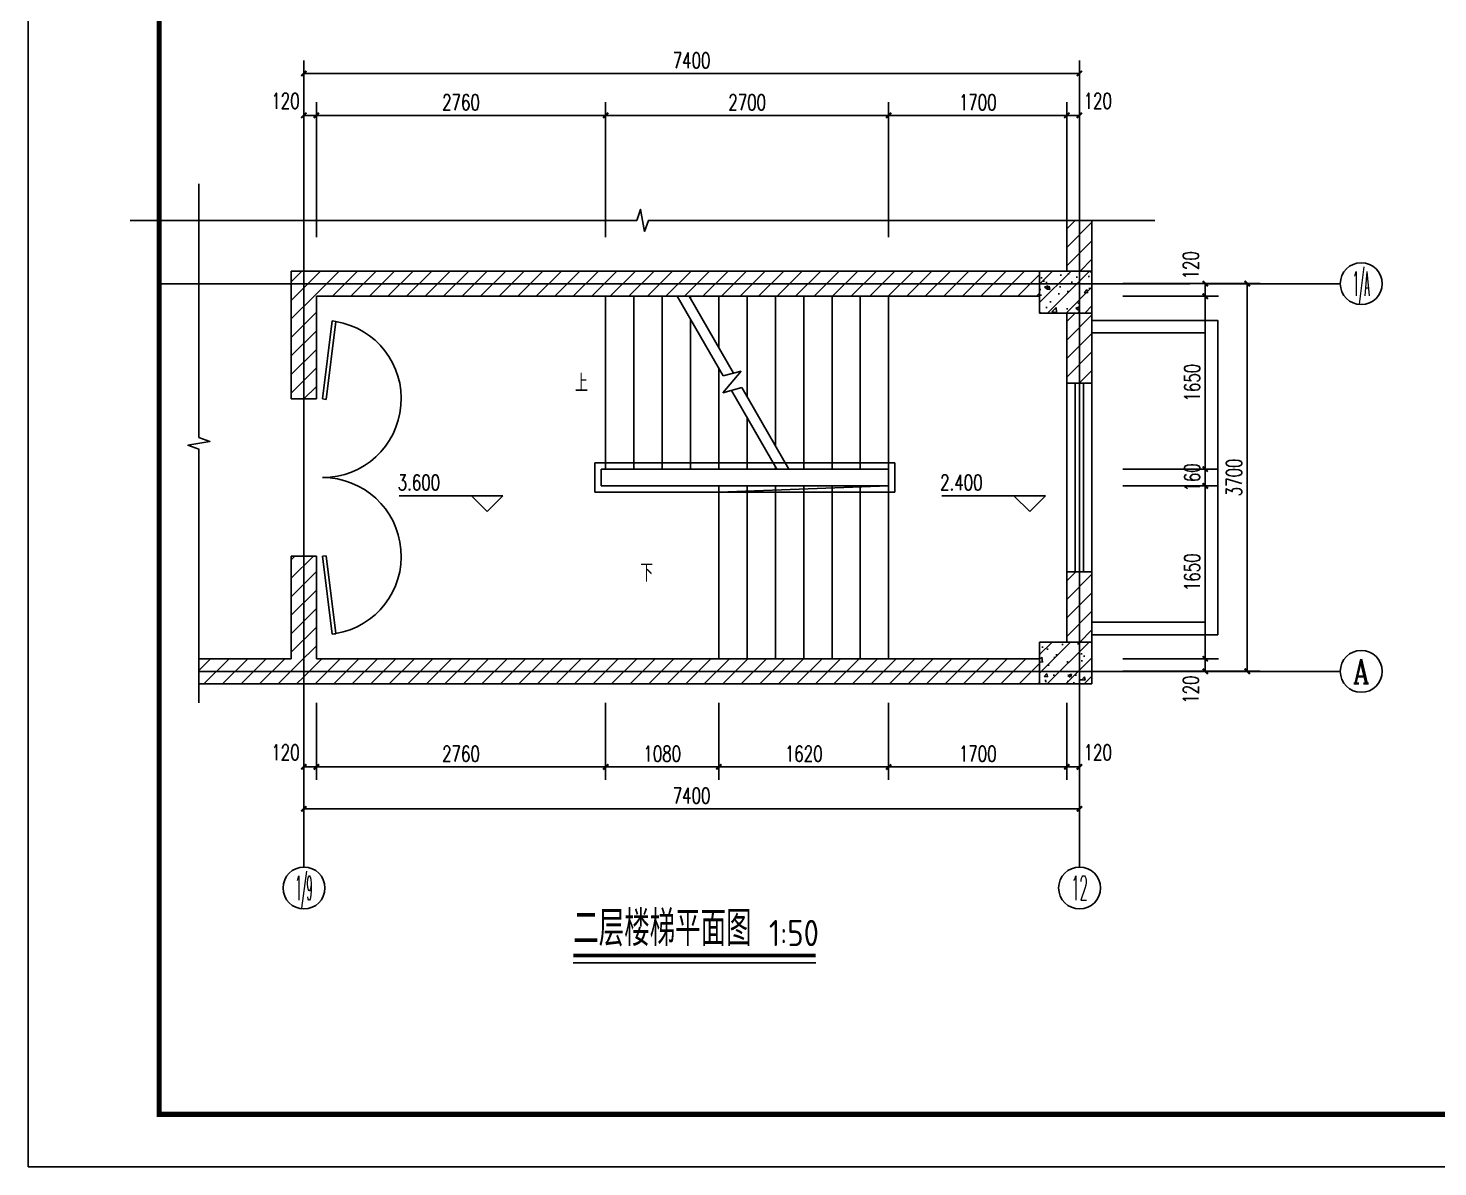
# Model space of a CAD drawing. Extents: x -522490 to 417652, y 450811 to 1108047.
# Drawn here: x 343352 to 356802, y 474331 to 485198 of the extents above; entities that cross this region are included whole.
import ezdxf
from ezdxf.enums import TextEntityAlignment as Align

# ---------------------------------------------------------------- set-up
doc = ezdxf.new("R2010")
doc.units = 0
doc.header["$LTSCALE"] = 1000
doc.header["$MEASUREMENT"] = 0
for name, color, linetype in [('AXIS', 3, 'Continuous'), ('AXIS_TEXT', 7, 'Continuous'), ('COLUMN', 9, 'Continuous'), ('DIM_ELEV', 3, 'Continuous'), ('DIM_SYMB', 3, 'Continuous'), ('DOTE', 1, 'Continuous'), ('PUB_DIM', 3, 'Continuous'), ('PUB_HATCH', 8, 'Continuous'), ('PUB_TEXT', 7, 'Continuous'), ('PUB_TITLE', 4, 'Continuous'), ('STAIR', 2, 'Continuous'), ('WALL', 9, 'Continuous'), ('WINDOW', 4, 'Continuous')]:
    doc.layers.add(name, color=color, linetype=linetype)
doc.styles.add('_TCH_AXIS', font='COMPLEX', dxfattribs={"bigfont": 'GBCBIG'})
doc.styles.add('_TCH_DIM', font='SIMPLEX', dxfattribs={"bigfont": 'GBCBIG'})
doc.styles.add('_TCH_DIM_T3', font='SIMPLEX', dxfattribs={"width": 0.705882, "bigfont": 'GBCBIG'})
doc.styles.get("Standard").update_dxf_attribs({"font": 'gbenor.shx', "bigfont": 'gbcbig.shx'})
doc.dimstyles.new('_TCH_ARCH&&50', dxfattribs={"dimtxt": 148.75, "dimasz": 50, "dimexe": 125, "dimexo": 150, "dimgap": 50, "dimtad": 1, "dimdec": 0, "dimzin": 0, "dimdsep": 46, "dimtxsty": '_TCH_DIM_T3', "dimblk": 'ARCHTICK', "dimcen": 0.09, "dimclrt": 7, "dimazin": 2, "dimtfac": 1, "dimtdec": 0, "dimtix": 1, "dimtmove": 2, "dimatfit": 3, "dimfxl": 0, "dimtolj": 1, "dimtzin": 0, "dimarcsym": 0})
pattern_1 = [(45, (0, 89.76), (-88.388383, 88.388383), [])]
pattern_2 = [(45, (0, 0), (-88.388348, 88.388348), []), (50, (0, 0), (358.63009, -31.37607), [37.5, -412.5]), (355, (0, 0), (-69.37567, 376.09607), [30, -330]), (100.4514, (29.9, -2.6), (289.2547, 344.71977), [31.8701, -350.57106]), (46.1842, (0, 100), (533.62052, -82.7595), [56.25, -618.75]), (96.6356, (44.47, 93.1), (467.33135, 487.05894), [47.80514, -525.8565]), (351.1842, (0, 100), (467.33097, 487.0593), [45, -495]), (21, (50, 75), (298.45353, -201.30945), [37.5, -412.5]), (326, (50, 75), (121.65767, 362.57502), [30, -330]), (71.4514, (74.87, 58.22), (420.11131, 161.26525), [31.8701, -350.57106]), (37.5, (0, 0), (6.079928, 166.446927), [0, -326, 0, -335, 0, -331.25]), (7.5, (0, 0), (131.53477, 197.205856), [0, -191, 0, -318.5, 0, -126.25]), (327.5, (-111.5, 0), (266.911218, -11.277436), [0, -125, 0, -390, 0, -517.5]), (317.5, (-161.5, 0), (291.593085, 50.05249), [0, -162.5, 0, -259, 0, -367.5])]

# ---------------------------------------------------------------- blocks, each defined once
blk = doc.blocks.new('_ArchTick')
at = {"color": 0, "linetype": 'ByBlock', "const_width": 0.4}
blk.add_lwpolyline([(-0.5, -0.5), (0.5, 0.5)], dxfattribs=at)
blk = doc.blocks.new('*D249')
at = {"layer": 'Defpoints', "color": 0}
for p in [(346102, 484366), (345982, 483055), (346102, 483055)]:
    blk.add_point(p, dxfattribs=at)
at = {"layer": 'PUB_DIM', "color": 0, "lineweight": -2}
for p, q in [((345982, 483205), (345982, 484491)), ((346102, 483205), (346102, 484491)), ((345982, 484366), (346102, 484366))]:
    blk.add_line(p, q, dxfattribs=at)
at = {"layer": 'PUB_DIM', "color": 0, "lineweight": -2, "xscale": 50, "yscale": 50, "zscale": 50, "rotation": 180}
blk.add_blockref('_ArchTick', (345982, 484366), dxfattribs=at)
at = {"layer": 'PUB_DIM', "color": 0, "lineweight": -2, "xscale": 50, "yscale": 50, "zscale": 50}
blk.add_blockref('_ArchTick', (346102, 484366), dxfattribs=at)
at = {"layer": 'PUB_DIM', "color": 7, "insert": (345807, 484504), "char_height": 148.8, "attachment_point": 5, "style": '_TCH_DIM_T3'}
blk.add_mtext('\\A1;120', dxfattribs=at)
blk = doc.blocks.new('*D250')
at = {"layer": 'Defpoints', "color": 0}
for p in [(348862, 484366), (346102, 483055), (348862, 483055)]:
    blk.add_point(p, dxfattribs=at)
at = {"layer": 'PUB_DIM', "color": 0, "lineweight": -2}
for p, q in [((346102, 483205), (346102, 484491)), ((348862, 483205), (348862, 484491)), ((346102, 484366), (348862, 484366))]:
    blk.add_line(p, q, dxfattribs=at)
at = {"layer": 'PUB_DIM', "color": 0, "lineweight": -2, "xscale": 50, "yscale": 50, "zscale": 50, "rotation": 180}
blk.add_blockref('_ArchTick', (346102, 484366), dxfattribs=at)
at = {"layer": 'PUB_DIM', "color": 0, "lineweight": -2, "xscale": 50, "yscale": 50, "zscale": 50}
blk.add_blockref('_ArchTick', (348862, 484366), dxfattribs=at)
at = {"layer": 'PUB_DIM', "color": 7, "insert": (347482, 484490), "char_height": 148.8, "attachment_point": 5, "style": '_TCH_DIM_T3'}
blk.add_mtext('\\A1;2760', dxfattribs=at)
blk = doc.blocks.new('*D251')
at = {"layer": 'Defpoints', "color": 0}
for p in [(351562, 484366), (348862, 483055), (351562, 483055)]:
    blk.add_point(p, dxfattribs=at)
at = {"layer": 'PUB_DIM', "color": 0, "lineweight": -2}
for p, q in [((348862, 483205), (348862, 484491)), ((351562, 483205), (351562, 484491)), ((348862, 484366), (351562, 484366))]:
    blk.add_line(p, q, dxfattribs=at)
at = {"layer": 'PUB_DIM', "color": 0, "lineweight": -2, "xscale": 50, "yscale": 50, "zscale": 50, "rotation": 180}
blk.add_blockref('_ArchTick', (348862, 484366), dxfattribs=at)
at = {"layer": 'PUB_DIM', "color": 0, "lineweight": -2, "xscale": 50, "yscale": 50, "zscale": 50}
blk.add_blockref('_ArchTick', (351562, 484366), dxfattribs=at)
at = {"layer": 'PUB_DIM', "color": 7, "insert": (350212, 484490), "char_height": 148.8, "attachment_point": 5, "style": '_TCH_DIM_T3'}
blk.add_mtext('\\A1;2700', dxfattribs=at)
blk = doc.blocks.new('*D252')
at = {"layer": 'Defpoints', "color": 0}
for p in [(353262, 484366), (351562, 483055), (353262, 483055)]:
    blk.add_point(p, dxfattribs=at)
at = {"layer": 'PUB_DIM', "color": 0, "lineweight": -2}
for p, q in [((351562, 483205), (351562, 484491)), ((353262, 483205), (353262, 484491)), ((351562, 484366), (353262, 484366))]:
    blk.add_line(p, q, dxfattribs=at)
at = {"layer": 'PUB_DIM', "color": 0, "lineweight": -2, "xscale": 50, "yscale": 50, "zscale": 50, "rotation": 180}
blk.add_blockref('_ArchTick', (351562, 484366), dxfattribs=at)
at = {"layer": 'PUB_DIM', "color": 0, "lineweight": -2, "xscale": 50, "yscale": 50, "zscale": 50}
blk.add_blockref('_ArchTick', (353262, 484366), dxfattribs=at)
at = {"layer": 'PUB_DIM', "color": 7, "insert": (352412, 484490), "char_height": 148.8, "attachment_point": 5, "style": '_TCH_DIM_T3'}
blk.add_mtext('\\A1;1700', dxfattribs=at)
blk = doc.blocks.new('*D253')
at = {"layer": 'Defpoints', "color": 0}
for p in [(353382, 484366), (353262, 483055), (353382, 483055)]:
    blk.add_point(p, dxfattribs=at)
at = {"layer": 'PUB_DIM', "color": 0, "lineweight": -2}
for p, q in [((353262, 483205), (353262, 484491)), ((353382, 483205), (353382, 484491)), ((353262, 484366), (353382, 484366))]:
    blk.add_line(p, q, dxfattribs=at)
at = {"layer": 'PUB_DIM', "color": 0, "lineweight": -2, "xscale": 50, "yscale": 50, "zscale": 50, "rotation": 180}
blk.add_blockref('_ArchTick', (353262, 484366), dxfattribs=at)
at = {"layer": 'PUB_DIM', "color": 0, "lineweight": -2, "xscale": 50, "yscale": 50, "zscale": 50}
blk.add_blockref('_ArchTick', (353382, 484366), dxfattribs=at)
at = {"layer": 'PUB_DIM', "color": 7, "insert": (353557, 484504), "char_height": 148.8, "attachment_point": 5, "style": '_TCH_DIM_T3'}
blk.add_mtext('\\A1;120', dxfattribs=at)
blk = doc.blocks.new('*D254')
at = {"layer": 'Defpoints', "color": 0}
for p in [(353382, 484766), (345982, 483455), (353382, 483455)]:
    blk.add_point(p, dxfattribs=at)
at = {"layer": 'PUB_DIM', "color": 0, "lineweight": -2}
for p, q in [((345982, 483605), (345982, 484891)), ((353382, 483605), (353382, 484891)), ((345982, 484766), (353382, 484766))]:
    blk.add_line(p, q, dxfattribs=at)
at = {"layer": 'PUB_DIM', "color": 0, "lineweight": -2, "xscale": 50, "yscale": 50, "zscale": 50, "rotation": 180}
blk.add_blockref('_ArchTick', (345982, 484766), dxfattribs=at)
at = {"layer": 'PUB_DIM', "color": 0, "lineweight": -2, "xscale": 50, "yscale": 50, "zscale": 50}
blk.add_blockref('_ArchTick', (353382, 484766), dxfattribs=at)
at = {"layer": 'PUB_DIM', "color": 7, "insert": (349682, 484890), "char_height": 148.8, "attachment_point": 5, "style": '_TCH_DIM_T3'}
blk.add_mtext('\\A1;7400', dxfattribs=at)
blk = doc.blocks.new('*D255')
at = {"layer": 'Defpoints', "color": 0}
for p in [(345982, 478910), (346102, 478910), (346102, 478148)]:
    blk.add_point(p, dxfattribs=at)
at = {"layer": 'PUB_DIM', "color": 0, "lineweight": -2}
for p, q in [((345982, 478760), (345982, 478023)), ((346102, 478760), (346102, 478023)), ((345982, 478148), (346102, 478148))]:
    blk.add_line(p, q, dxfattribs=at)
at = {"layer": 'PUB_DIM', "color": 0, "lineweight": -2, "xscale": 50, "yscale": 50, "zscale": 50, "rotation": 180}
blk.add_blockref('_ArchTick', (345982, 478148), dxfattribs=at)
at = {"layer": 'PUB_DIM', "color": 0, "lineweight": -2, "xscale": 50, "yscale": 50, "zscale": 50}
blk.add_blockref('_ArchTick', (346102, 478148), dxfattribs=at)
at = {"layer": 'PUB_DIM', "color": 7, "insert": (345807, 478286), "char_height": 148.8, "attachment_point": 5, "style": '_TCH_DIM_T3'}
blk.add_mtext('\\A1;120', dxfattribs=at)
blk = doc.blocks.new('*D256')
at = {"layer": 'Defpoints', "color": 0}
for p in [(346102, 478910), (348862, 478910), (348862, 478148)]:
    blk.add_point(p, dxfattribs=at)
at = {"layer": 'PUB_DIM', "color": 0, "lineweight": -2}
for p, q in [((346102, 478760), (346102, 478023)), ((348862, 478760), (348862, 478023)), ((346102, 478148), (348862, 478148))]:
    blk.add_line(p, q, dxfattribs=at)
at = {"layer": 'PUB_DIM', "color": 0, "lineweight": -2, "xscale": 50, "yscale": 50, "zscale": 50, "rotation": 180}
blk.add_blockref('_ArchTick', (346102, 478148), dxfattribs=at)
at = {"layer": 'PUB_DIM', "color": 0, "lineweight": -2, "xscale": 50, "yscale": 50, "zscale": 50}
blk.add_blockref('_ArchTick', (348862, 478148), dxfattribs=at)
at = {"layer": 'PUB_DIM', "color": 7, "insert": (347482, 478273), "char_height": 148.8, "attachment_point": 5, "style": '_TCH_DIM_T3'}
blk.add_mtext('\\A1;2760', dxfattribs=at)
blk = doc.blocks.new('*D257')
at = {"layer": 'Defpoints', "color": 0}
for p in [(348862, 478910), (349942, 478910), (349942, 478148)]:
    blk.add_point(p, dxfattribs=at)
at = {"layer": 'PUB_DIM', "color": 0, "lineweight": -2}
for p, q in [((348862, 478760), (348862, 478023)), ((349942, 478760), (349942, 478023)), ((348862, 478148), (349942, 478148))]:
    blk.add_line(p, q, dxfattribs=at)
at = {"layer": 'PUB_DIM', "color": 0, "lineweight": -2, "xscale": 50, "yscale": 50, "zscale": 50, "rotation": 180}
blk.add_blockref('_ArchTick', (348862, 478148), dxfattribs=at)
at = {"layer": 'PUB_DIM', "color": 0, "lineweight": -2, "xscale": 50, "yscale": 50, "zscale": 50}
blk.add_blockref('_ArchTick', (349942, 478148), dxfattribs=at)
at = {"layer": 'PUB_DIM', "color": 7, "insert": (349402, 478273), "char_height": 148.8, "attachment_point": 5, "style": '_TCH_DIM_T3'}
blk.add_mtext('\\A1;1080', dxfattribs=at)
blk = doc.blocks.new('*D258')
at = {"layer": 'Defpoints', "color": 0}
for p in [(349942, 478910), (351562, 478910), (351562, 478148)]:
    blk.add_point(p, dxfattribs=at)
at = {"layer": 'PUB_DIM', "color": 0, "lineweight": -2}
for p, q in [((349942, 478760), (349942, 478023)), ((351562, 478760), (351562, 478023)), ((349942, 478148), (351562, 478148))]:
    blk.add_line(p, q, dxfattribs=at)
at = {"layer": 'PUB_DIM', "color": 0, "lineweight": -2, "xscale": 50, "yscale": 50, "zscale": 50, "rotation": 180}
blk.add_blockref('_ArchTick', (349942, 478148), dxfattribs=at)
at = {"layer": 'PUB_DIM', "color": 0, "lineweight": -2, "xscale": 50, "yscale": 50, "zscale": 50}
blk.add_blockref('_ArchTick', (351562, 478148), dxfattribs=at)
at = {"layer": 'PUB_DIM', "color": 7, "insert": (350752, 478273), "char_height": 148.8, "attachment_point": 5, "style": '_TCH_DIM_T3'}
blk.add_mtext('\\A1;1620', dxfattribs=at)
blk = doc.blocks.new('*D259')
at = {"layer": 'Defpoints', "color": 0}
for p in [(351562, 478910), (353262, 478910), (353262, 478148)]:
    blk.add_point(p, dxfattribs=at)
at = {"layer": 'PUB_DIM', "color": 0, "lineweight": -2}
for p, q in [((351562, 478760), (351562, 478023)), ((353262, 478760), (353262, 478023)), ((351562, 478148), (353262, 478148))]:
    blk.add_line(p, q, dxfattribs=at)
at = {"layer": 'PUB_DIM', "color": 0, "lineweight": -2, "xscale": 50, "yscale": 50, "zscale": 50, "rotation": 180}
blk.add_blockref('_ArchTick', (351562, 478148), dxfattribs=at)
at = {"layer": 'PUB_DIM', "color": 0, "lineweight": -2, "xscale": 50, "yscale": 50, "zscale": 50}
blk.add_blockref('_ArchTick', (353262, 478148), dxfattribs=at)
at = {"layer": 'PUB_DIM', "color": 7, "insert": (352412, 478273), "char_height": 148.8, "attachment_point": 5, "style": '_TCH_DIM_T3'}
blk.add_mtext('\\A1;1700', dxfattribs=at)
blk = doc.blocks.new('*D260')
at = {"layer": 'Defpoints', "color": 0}
for p in [(353262, 478910), (353382, 478910), (353382, 478148)]:
    blk.add_point(p, dxfattribs=at)
at = {"layer": 'PUB_DIM', "color": 0, "lineweight": -2}
for p, q in [((353262, 478760), (353262, 478023)), ((353382, 478760), (353382, 478023)), ((353262, 478148), (353382, 478148))]:
    blk.add_line(p, q, dxfattribs=at)
at = {"layer": 'PUB_DIM', "color": 0, "lineweight": -2, "xscale": 50, "yscale": 50, "zscale": 50, "rotation": 180}
blk.add_blockref('_ArchTick', (353262, 478148), dxfattribs=at)
at = {"layer": 'PUB_DIM', "color": 0, "lineweight": -2, "xscale": 50, "yscale": 50, "zscale": 50}
blk.add_blockref('_ArchTick', (353382, 478148), dxfattribs=at)
at = {"layer": 'PUB_DIM', "color": 7, "insert": (353557, 478286), "char_height": 148.8, "attachment_point": 5, "style": '_TCH_DIM_T3'}
blk.add_mtext('\\A1;120', dxfattribs=at)
blk = doc.blocks.new('*D261')
at = {"layer": 'Defpoints', "color": 0}
for p in [(345982, 479060), (353382, 479060), (353382, 477748)]:
    blk.add_point(p, dxfattribs=at)
at = {"layer": 'PUB_DIM', "color": 0, "lineweight": -2}
for p, q in [((345982, 478910), (345982, 477623)), ((353382, 478910), (353382, 477623)), ((345982, 477748), (353382, 477748))]:
    blk.add_line(p, q, dxfattribs=at)
at = {"layer": 'PUB_DIM', "color": 0, "lineweight": -2, "xscale": 50, "yscale": 50, "zscale": 50, "rotation": 180}
blk.add_blockref('_ArchTick', (345982, 477748), dxfattribs=at)
at = {"layer": 'PUB_DIM', "color": 0, "lineweight": -2, "xscale": 50, "yscale": 50, "zscale": 50}
blk.add_blockref('_ArchTick', (353382, 477748), dxfattribs=at)
at = {"layer": 'PUB_DIM', "color": 7, "insert": (349682, 477873), "char_height": 148.8, "attachment_point": 5, "style": '_TCH_DIM_T3'}
blk.add_mtext('\\A1;7400', dxfattribs=at)
blk = doc.blocks.new('*D262')
at = {"layer": 'Defpoints', "color": 0}
for p in [(353648, 479180), (353648, 479060), (354583, 479180)]:
    blk.add_point(p, dxfattribs=at)
at = {"layer": 'PUB_DIM', "color": 0, "lineweight": -2}
for p, q in [((353798, 479180), (354708, 479180)), ((353798, 479060), (354708, 479060)), ((354583, 479060), (354583, 479180))]:
    blk.add_line(p, q, dxfattribs=at)
at = {"layer": 'PUB_DIM', "color": 0, "lineweight": -2, "xscale": 50, "yscale": 50, "zscale": 50}
for p, rotation in [((354583, 479180), 90), ((354583, 479060), 270)]:
    blk.add_blockref('_ArchTick', p, dxfattribs=dict(at, rotation=rotation))
at = {"layer": 'PUB_DIM', "color": 7, "insert": (354445, 478885), "char_height": 148.8, "attachment_point": 5, "rotation": 90, "style": '_TCH_DIM_T3'}
blk.add_mtext('\\A1;120', dxfattribs=at)
blk = doc.blocks.new('*D263')
at = {"layer": 'Defpoints', "color": 0}
for p in [(353648, 480830), (354583, 480830), (353648, 479180)]:
    blk.add_point(p, dxfattribs=at)
at = {"layer": 'PUB_DIM', "color": 0, "lineweight": -2}
for p, q in [((353798, 480830), (354708, 480830)), ((354583, 479180), (354583, 480830)), ((353798, 479180), (354708, 479180))]:
    blk.add_line(p, q, dxfattribs=at)
at = {"layer": 'PUB_DIM', "color": 0, "lineweight": -2, "xscale": 50, "yscale": 50, "zscale": 50}
for p, rotation in [((354583, 480830), 90), ((354583, 479180), 270)]:
    blk.add_blockref('_ArchTick', p, dxfattribs=dict(at, rotation=rotation))
at = {"layer": 'PUB_DIM', "color": 7, "insert": (354458, 480005), "char_height": 148.8, "attachment_point": 5, "rotation": 90, "style": '_TCH_DIM_T3'}
blk.add_mtext('\\A1;1650', dxfattribs=at)
blk = doc.blocks.new('*D264')
at = {"layer": 'Defpoints', "color": 0}
for p in [(353648, 480990), (354583, 480990), (353648, 480830)]:
    blk.add_point(p, dxfattribs=at)
at = {"layer": 'PUB_DIM', "color": 0, "lineweight": -2}
for p, q in [((353798, 480990), (354708, 480990)), ((354583, 480990), (354583, 481040)), ((354583, 480830), (354583, 480990)), ((353798, 480830), (354708, 480830)), ((354583, 480830), (354583, 480780))]:
    blk.add_line(p, q, dxfattribs=at)
at = {"layer": 'PUB_DIM', "color": 0, "lineweight": -2, "xscale": 50, "yscale": 50, "zscale": 50}
for p, rotation in [((354583, 480990), 270), ((354583, 480830), 90)]:
    blk.add_blockref('_ArchTick', p, dxfattribs=dict(at, rotation=rotation))
at = {"layer": 'PUB_DIM', "color": 7, "insert": (354458, 480910), "char_height": 148.8, "attachment_point": 5, "rotation": 90, "style": '_TCH_DIM_T3'}
blk.add_mtext('\\A1;160', dxfattribs=at)
blk = doc.blocks.new('*D265')
at = {"layer": 'Defpoints', "color": 0}
for p in [(353648, 482640), (354583, 482640), (353648, 480990)]:
    blk.add_point(p, dxfattribs=at)
at = {"layer": 'PUB_DIM', "color": 0, "lineweight": -2}
for p, q in [((353798, 482640), (354708, 482640)), ((354583, 480990), (354583, 482640)), ((353798, 480990), (354708, 480990))]:
    blk.add_line(p, q, dxfattribs=at)
at = {"layer": 'PUB_DIM', "color": 0, "lineweight": -2, "xscale": 50, "yscale": 50, "zscale": 50}
for p, rotation in [((354583, 482640), 90), ((354583, 480990), 270)]:
    blk.add_blockref('_ArchTick', p, dxfattribs=dict(at, rotation=rotation))
at = {"layer": 'PUB_DIM', "color": 7, "insert": (354458, 481815), "char_height": 148.8, "attachment_point": 5, "rotation": 90, "style": '_TCH_DIM_T3'}
blk.add_mtext('\\A1;1650', dxfattribs=at)
blk = doc.blocks.new('*D266')
at = {"layer": 'Defpoints', "color": 0}
for p in [(353648, 482760), (354583, 482760), (353648, 482640)]:
    blk.add_point(p, dxfattribs=at)
at = {"layer": 'PUB_DIM', "color": 0, "lineweight": -2}
for p, q in [((353798, 482760), (354708, 482760)), ((354583, 482640), (354583, 482760)), ((353798, 482640), (354708, 482640))]:
    blk.add_line(p, q, dxfattribs=at)
at = {"layer": 'PUB_DIM', "color": 0, "lineweight": -2, "xscale": 50, "yscale": 50, "zscale": 50}
for p, rotation in [((354583, 482760), 90), ((354583, 482640), 270)]:
    blk.add_blockref('_ArchTick', p, dxfattribs=dict(at, rotation=rotation))
at = {"layer": 'PUB_DIM', "color": 7, "insert": (354445, 482935), "char_height": 148.8, "attachment_point": 5, "rotation": 90, "style": '_TCH_DIM_T3'}
blk.add_mtext('\\A1;120', dxfattribs=at)
blk = doc.blocks.new('*D267')
at = {"layer": 'Defpoints', "color": 0}
for p in [(354048, 482760), (354983, 482760), (354048, 479060)]:
    blk.add_point(p, dxfattribs=at)
at = {"layer": 'PUB_DIM', "color": 0, "lineweight": -2}
for p, q in [((354198, 482760), (355108, 482760)), ((354983, 479060), (354983, 482760)), ((354198, 479060), (355108, 479060))]:
    blk.add_line(p, q, dxfattribs=at)
at = {"layer": 'PUB_DIM', "color": 0, "lineweight": -2, "xscale": 50, "yscale": 50, "zscale": 50}
for p, rotation in [((354983, 482760), 90), ((354983, 479060), 270)]:
    blk.add_blockref('_ArchTick', p, dxfattribs=dict(at, rotation=rotation))
at = {"layer": 'PUB_DIM', "color": 7, "insert": (354858, 480910), "char_height": 148.8, "attachment_point": 5, "rotation": 90, "style": '_TCH_DIM_T3'}
blk.add_mtext('\\A1;3700', dxfattribs=at)
blk = doc.blocks.new('$DorLib2D$00000021')
for p, q in [((-0.993, 0.2034), (-0.9962, 0.1813)), ((-0.9962, 0.1813), (-0.5, 0.12)), ((-0.4973, 0.1422), (-0.993, 0.2034)), ((0.4973, 0.1422), (0.993, 0.2034)), ((0.9962, 0.1813), (0.5, 0.12)), ((0.993, 0.2034), (0.9962, 0.1813)), ((-0.5, 0.12), (-0.4973, 0.1422)), ((0.5, 0.12), (0.4973, 0.1422))]:
    blk.add_line(p, q)
blk.add_lwpolyline([(0.9962, 0.1813), (0.9935, 0.2034), (0.993, 0.2034)])
for centre, start, end in [((-0.5, 0.12), 0, 170.39976), ((0.5, 0.12), 9.60024, 180)]:
    blk.add_arc(centre, 0.5, start, end)
blk = doc.blocks.new('$TCHSYS$WIN2D')
for p, q in [((-0.5, 0.5), (0.5, 0.5)), ((-0.5, 0.5), (-0.5, -0.5)), ((0.5, 0.5), (0.5, -0.5)), ((0.5, 0.1667), (-0.5, 0.1667)), ((0.5, -0.1667), (-0.5, -0.1667)), ((-0.5, -0.5), (0.5, -0.5))]:
    blk.add_line(p, q)

msp = doc.modelspace()

# ---------------------------------------------------------------- hatches: boundary and pattern name
at = {"layer": 'PUB_HATCH'}
h = msp.add_hatch(dxfattribs=at)
h.set_pattern_fill('普通砖', color=256, scale=50, style=0)
h.set_pattern_definition(pattern_1)
h.paths.add_polyline_path([(353261.9, 482879.6), (353501.9, 482879.6), (353501.9, 483362.7), (353261.9, 483362.7)])
h = msp.add_hatch(dxfattribs=at)
h.set_pattern_fill('普通砖', color=256, scale=50, style=0)
h.set_pattern_definition(pattern_1)
h.paths.add_polyline_path([(353001.9, 482639.6), (353001.9, 482879.6), (345861.9, 482879.6), (346101.9, 482639.6)])
h = msp.add_hatch(dxfattribs=at)
h.set_pattern_fill('普通砖', color=256, scale=50, style=0)
h.set_pattern_definition(pattern_1)
h.paths.add_polyline_path([(345861.9, 482879.6), (345861.9, 481659.6), (346101.9, 481659.6), (346101.9, 482639.6)])
h = msp.add_hatch(dxfattribs=at)
h.set_pattern_fill('钢筋混凝土', color=256, scale=50, style=0)
h.set_pattern_definition(pattern_2)
h.paths.add_polyline_path([(353001.9, 482479.6), (353501.9, 482479.6), (353501.9, 482879.6), (353001.9, 482879.6)])
h = msp.add_hatch(dxfattribs=at)
h.set_pattern_fill('普通砖', color=256, scale=50, style=0)
h.set_pattern_definition(pattern_1)
h.paths.add_polyline_path([(353501.9, 482479.6), (353261.9, 482479.6), (353261.9, 481809.6), (353501.9, 481809.6)])
h = msp.add_hatch(dxfattribs=at)
h.set_pattern_fill('普通砖', color=256, scale=50, style=0)
h.set_pattern_definition(pattern_1)
h.paths.add_polyline_path([(346101.9, 479179.6), (346101.9, 480159.6), (345861.9, 480159.6), (345861.9, 479179.6), (345981.9, 479099.6)])
h = msp.add_hatch(dxfattribs=at)
h.set_pattern_fill('普通砖', color=256, scale=50, style=0)
h.set_pattern_definition(pattern_1)
h.paths.add_polyline_path([(353261.9, 479339.6), (353501.9, 479339.6), (353501.9, 480009.6), (353261.9, 480009.6)])
h = msp.add_hatch(dxfattribs=at)
h.set_pattern_fill('钢筋混凝土', color=256, scale=50, style=0)
h.set_pattern_definition(pattern_2)
h.paths.add_polyline_path([(353001.9, 478939.6), (353501.9, 478939.6), (353501.9, 479339.6), (353001.9, 479339.6)])
h = msp.add_hatch(dxfattribs=at)
h.set_pattern_fill('普通砖', color=256, scale=50, style=0)
h.set_pattern_definition(pattern_1)
h.paths.add_polyline_path([(345981.9, 479099.6), (345861.9, 479179.6), (344981.9, 479179.6), (344981.9, 478939.6), (345981.9, 478939.6)])
h = msp.add_hatch(dxfattribs=at)
h.set_pattern_fill('普通砖', color=256, scale=50, style=0)
h.set_pattern_definition(pattern_1)
h.paths.add_polyline_path([(353001.9, 478939.6), (353001.9, 479179.6), (346101.9, 479179.6), (345981.9, 479099.6), (345981.9, 478939.6)])

# ---------------------------------------------------------------- linework, layer by layer
for points in [[(353501.9, 479409.6), (354701.9, 479409.6), (354701.9, 482409.6), (353501.9, 482409.6)], [(353501.9, 479529.6), (354581.9, 479529.6), (354581.9, 482289.6), (353501.9, 482289.6)]]:
    msp.add_lwpolyline(points)
at = {"layer": 'AXIS'}
for p, q in [((355870.8, 482759.6), (354582.6, 482759.6)), ((355870.8, 479059.6), (354582.6, 479059.6)), ((345981.9, 478480.6), (345981.9, 477192.3)), ((353381.9, 478480.6), (353381.9, 477192.3))]:
    msp.add_line(p, q, dxfattribs=at)
for centre in [(356070.8, 482759.6), (356070.8, 479059.6), (345983.9, 476992.3), (353383.9, 476992.3)]:
    msp.add_circle(centre, 200, dxfattribs=at)
at = {"layer": 'COLUMN', "color": 5}
for p, q in [((353501.9, 482879.6), (353001.9, 482879.6)), ((353001.9, 482879.6), (353001.9, 482479.6)), ((353501.9, 482479.6), (353501.9, 482879.6)), ((353001.9, 482479.6), (353501.9, 482479.6)), ((353501.9, 479339.6), (353001.9, 479339.6)), ((353001.9, 479339.6), (353001.9, 478939.6)), ((353501.9, 478939.6), (353501.9, 479339.6)), ((353001.9, 478939.6), (353501.9, 478939.6))]:
    msp.add_line(p, q, dxfattribs=at)
at = {"layer": 'DIM_ELEV'}
for p, q in [((347882.4, 480735.3), (346892.9, 480735.3)), ((347732.4, 480585.3), (347582.4, 480735.3)), ((347732.4, 480585.3), (347882.4, 480735.3)), ((353057.7, 480735.3), (352068.2, 480735.3)), ((352907.7, 480585.3), (352757.7, 480735.3)), ((352907.7, 480585.3), (353057.7, 480735.3))]:
    msp.add_line(p, q, dxfattribs=at)
at = {"layer": 'DIM_SYMB'}
for points in [[(344981.9, 478759.6), (344981.9, 481179.4), (344876.9, 481217.6), (345086.9, 481254.6), (344981.9, 481291.9), (344981.9, 483711.7)], [(354101.9, 483362.7), (349270.5, 483362.7), (349232.3, 483257.7), (349195.2, 483467.7), (349158, 483362.7), (344326.6, 483362.7)], [(348552.8, 476278.8), (350865.8, 476278.8)]]:
    msp.add_lwpolyline(points, dxfattribs=at)
for points in [[(348726.9, 481814.6, 0, 0, 0), (349791.9, 481814.6, 40, 0, 0), (349941.9, 481814.6, 0, 0, 0)], [(349341.4, 480004.6, 0, 0, 0), (352411.9, 480004.6, 0, 0, 0), (352411.9, 481814.6, 0, 0, 0), (350631.9, 481814.6, 40, 0, 0), (350481.9, 481814.6, 0, 0, 0)]]:
    msp.add_lwpolyline(points, format="xyseb", dxfattribs=at)
at = {"layer": 'DIM_SYMB', "const_width": 35}
msp.add_lwpolyline([(348552.8, 476348.8), (350865.8, 476348.8)], dxfattribs=at)
at = {"layer": 'DOTE'}
for p, q in [((345981.9, 478059.6), (345981.9, 483759.6)), ((353381.9, 478059.6), (353381.9, 483759.6)), ((354436.6, 482759.6), (344602.5, 482759.6)), ((354789.3, 479059.6), (344981.9, 479059.6))]:
    msp.add_line(p, q, dxfattribs=at)
at = {"layer": 'PUB_TITLE'}
msp.add_lwpolyline([(343352.5, 474331.1), (387902.5, 474331.1), (387902.5, 495331.1), (343352.5, 495331.1)], close=True, dxfattribs=at)
at = {"layer": 'PUB_TITLE', "const_width": 50}
msp.add_lwpolyline([(344602.5, 474831.1), (387402.5, 474831.1), (387402.5, 494831.1), (344602.5, 494831.1)], close=True, dxfattribs=at)
at = {"layer": 'STAIR'}
for p, q in [((348861.9, 482639.6), (349542.9, 482639.6)), ((348861.9, 482639.6), (348861.9, 480989.6)), ((349131.9, 482639.6), (349131.9, 480989.6)), ((349401.9, 482639.6), (349401.9, 480989.6)), ((349542.9, 482639.6), (349982, 481879)), ((349658.3, 482639.6), (351561.9, 482639.6)), ((349658.3, 482639.6), (350082, 481905.8)), ((349671.9, 482639.6), (349671.9, 482616.1)), ((349941.9, 482639.6), (349941.9, 482148.4)), ((350211.9, 482639.6), (350211.9, 481680.7)), ((350481.9, 482639.6), (350481.9, 481213.1)), ((350751.9, 482639.6), (350751.9, 480989.6)), ((351021.9, 482639.6), (351021.9, 480989.6)), ((351291.9, 482639.6), (351291.9, 480989.6)), ((353001.9, 482639.6), (351561.9, 482639.6)), ((351561.9, 482639.6), (351561.9, 480829.6)), ((351561.9, 482639.6), (351561.9, 480989.6)), ((353261.9, 479339.6), (353261.9, 482479.6)), ((349671.9, 482416.1), (349671.9, 480989.6)), ((349941.9, 481948.4), (349941.9, 480989.6)), ((350154.3, 481925.2), (349981.4, 481719.1)), ((349982, 481879), (350154.3, 481925.2)), ((349981.4, 481719.1), (350161.8, 481767.4)), ((350161.8, 481767.4), (350611, 480989.6)), ((350061.8, 481740.7), (350495.5, 480989.6)), ((350211.9, 481480.7), (350211.9, 480989.6)), ((348759.8, 480769.6), (348759.8, 481049.6)), ((348759.8, 481049.6), (351621.9, 481049.6)), ((348819.8, 480989.6), (348819.8, 480829.6)), ((348819.8, 480829.6), (348819.8, 480989.6)), ((348819.8, 480989.6), (351561.9, 480989.6)), ((348861.9, 480989.6), (350495.5, 480989.6)), ((350481.9, 481013.1), (350481.9, 480989.6)), ((350611, 480989.6), (351561.9, 480989.6)), ((351561.9, 480989.6), (351561.9, 480829.6)), ((351621.9, 481049.6), (351621.9, 480769.6)), ((351561.9, 480829.6), (348819.8, 480829.6)), ((351561.9, 480829.6), (349941.9, 480829.6)), ((349941.9, 479179.6), (349941.9, 480829.6)), ((351561.9, 480829.6), (349941.9, 480769.6)), ((350211.9, 479179.6), (350211.9, 480829.6)), ((350481.9, 479179.6), (350481.9, 480829.6)), ((350751.9, 479179.6), (350751.9, 480829.6)), ((351021.9, 479179.6), (351021.9, 480829.6)), ((351291.9, 479179.6), (351291.9, 480829.6)), ((351561.9, 479179.6), (351561.9, 480829.6)), ((351621.9, 480769.6), (348759.8, 480769.6)), ((349941.9, 480769.6), (349941.9, 479179.6)), ((351561.9, 479179.6), (349941.9, 479179.6)), ((349941.9, 479179.6), (353001.9, 479179.6))]:
    msp.add_line(p, q, dxfattribs=at)
at = {"layer": 'WALL', "color": 5}
for p, q in [((353261.9, 482879.6), (353261.9, 483362.7)), ((353261.9, 483362.7), (353501.9, 483362.7)), ((353501.9, 482879.6), (353501.9, 483362.7)), ((353001.9, 482879.6), (345861.9, 482879.6)), ((345861.9, 482879.6), (345861.9, 481659.6)), ((353001.9, 482639.6), (346101.9, 482639.6)), ((346101.9, 481659.6), (346101.9, 482639.6)), ((353261.9, 482479.6), (353261.9, 481809.6)), ((353501.9, 481809.6), (353501.9, 482479.6)), ((353261.9, 481809.6), (353501.9, 481809.6)), ((345861.9, 481659.6), (346101.9, 481659.6)), ((346101.9, 480159.6), (345861.9, 480159.6)), ((345861.9, 480159.6), (345861.9, 479179.6)), ((346101.9, 479179.6), (346101.9, 480159.6)), ((353501.9, 480009.6), (353261.9, 480009.6)), ((353261.9, 480009.6), (353261.9, 479339.6)), ((353501.9, 479339.6), (353501.9, 480009.6)), ((345861.9, 479179.6), (344981.9, 479179.6)), ((344981.9, 478939.6), (344981.9, 479179.6)), ((353001.9, 479179.6), (346101.9, 479179.6)), ((345981.9, 478939.6), (344981.9, 478939.6)), ((353001.9, 478939.6), (345981.9, 478939.6))]:
    msp.add_line(p, q, dxfattribs=at)

# ---------------------------------------------------------------- block references
at = {"layer": 'WINDOW'}
for name, p, xscale, yscale, zscale, rotation in [('$DorLib2D$00000021', (345981.9, 480909.6), 1500, 1500, 1500, 270), ('$TCHSYS$WIN2D', (353381.9, 480909.6), 1800, -240, 1800, 90)]:
    msp.add_blockref(name, p, dxfattribs=dict(at, xscale=xscale, yscale=yscale, zscale=zscale, rotation=rotation))

# ---------------------------------------------------------------- texts
at = {"layer": 'AXIS_TEXT', "style": '_TCH_AXIS'}
for s, height, width, p, p2 in [('1/A', 232.97, 0.254545, (355993.1, 482643.1), (356148.5, 482643.1)), ('A', 233, 0.777778, (355993.1, 478943.1), (356148.5, 478943.1)), ('1/9', 232.97, 0.27451, (345906.2, 476875.8), (346061.5, 476875.8)), ('12', 232.97, 0.482759, (353306.2, 476875.8), (353461.5, 476875.8))]:
    msp.add_text(s, height=height, dxfattribs=dict(at, width=width)).set_placement(p, p2, align=Align.FIT)
at = {"layer": 'PUB_TEXT', "style": '_TCH_DIM'}
for s, p in [('上', (348570.2, 481727.1)), ('下', (349193.9, 479917.1))]:
    msp.add_text(s, height=168.8, dxfattribs=at).set_placement(p)
at = {"layer": 'PUB_TEXT', "style": '_TCH_DIM', "width": 0.705882}
for s, p in [('3.600', (346877.9, 480787.8)), ('2.400', (352053.2, 480787.8))]:
    msp.add_text(s, height=148.75, dxfattribs=at).set_placement(p)
at = {"layer": 'PUB_TEXT'}
for s, height, p in [('二层楼梯平面图', 337.59, (348552.8, 476437.4)), ('1:50', 250, (350419.8, 476437.4))]:
    msp.add_text(s, height=height, dxfattribs=at).set_placement(p)

# ---------------------------------------------------------------- dimensions: what is measured, and where the dimension line sits
at = {"layer": 'PUB_DIM'}
for p1, p2, distance, picture, middle in [((345981.9, 483454.9), (353381.9, 483454.9), 1311.1, '*D254', (349681.9, 484890.4)), ((346101.9, 483054.9), (348861.9, 483054.9), 1311.1, '*D250', (347481.9, 484490.4)), ((348861.9, 483054.9), (351561.9, 483054.9), 1311.1, '*D251', (350211.9, 484490.4)), ((351561.9, 483054.9), (353261.9, 483054.9), 1311.1, '*D252', (352411.9, 484490.4)), ((354048.2, 479059.6), (354048.2, 482759.6), -934.4, '*D267', (354858.2, 480909.6)), ((353648.2, 480989.6), (353648.2, 482639.6), -934.4, '*D265', (354458.2, 481814.6)), ((353648.2, 480829.6), (353648.2, 480989.6), -934.4, '*D264', (354458.2, 480909.6)), ((353648.2, 479179.6), (353648.2, 480829.6), -934.4, '*D263', (354458.2, 480004.6)), ((345981.9, 479059.6), (353381.9, 479059.6), -1311.1, '*D261', (349681.9, 477872.8)), ((346101.9, 478909.6), (348861.9, 478909.6), -761.1, '*D256', (347481.9, 478272.8)), ((348861.9, 478909.6), (349941.9, 478909.6), -761.1, '*D257', (349401.9, 478272.8)), ((349941.9, 478909.6), (351561.9, 478909.6), -761.1, '*D258', (350751.9, 478272.8)), ((351561.9, 478909.6), (353261.9, 478909.6), -761.1, '*D259', (352411.9, 478272.8))]:
    dim = msp.add_aligned_dim(p1=p1, p2=p2, distance=distance, dimstyle='_TCH_ARCH&&50', dxfattribs=at)
    dim.commit()
    dim.dimension.update_dxf_attribs({"geometry": picture, "text_midpoint": middle})
for base, p1, p2, angle, picture, middle in [((346101.9, 484366.1), (345981.9, 483054.9), (346101.9, 483054.9), 0, '*D249', (345806.9, 484503.6)), ((353381.9, 484366.1), (353261.9, 483054.9), (353381.9, 483054.9), 0, '*D253', (353556.9, 484503.6)), ((354582.6, 482759.6), (353648.2, 482639.6), (353648.2, 482759.6), 90, '*D266', (354445.1, 482934.6)), ((354582.6, 479179.6), (353648.2, 479059.6), (353648.2, 479179.6), 90, '*D262', (354445.1, 478884.6)), ((346101.9, 478148.4), (345981.9, 478909.6), (346101.9, 478909.6), 0, '*D255', (345806.9, 478285.9)), ((353381.9, 478148.4), (353261.9, 478909.6), (353381.9, 478909.6), 0, '*D260', (353556.9, 478285.9))]:
    dim = msp.add_linear_dim(base=base, p1=p1, p2=p2, angle=angle, dimstyle='_TCH_ARCH&&50', dxfattribs=at)
    dim.commit()
    dim.dimension.update_dxf_attribs({"geometry": picture, "text_midpoint": middle, "dimtype": 129})

doc.saveas('drawing.dxf')
